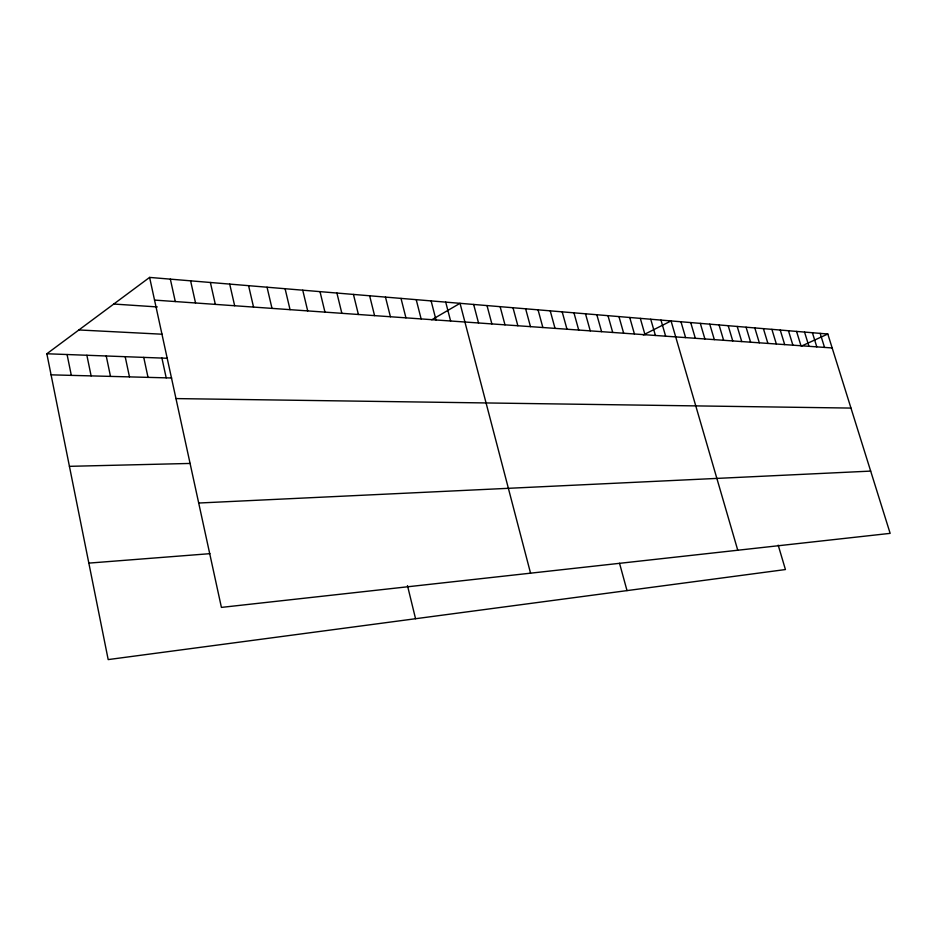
<?xml version="1.0" encoding="UTF-8"?>
<svg xmlns="http://www.w3.org/2000/svg" width="937" height="937" viewBox="0 0 937 937"><rect width="100%" height="100%" fill="white"/><g stroke="black" fill="none" stroke-linecap="round" stroke-linejoin="round"><path stroke-width="1.41" d="M778.19 545.158L785.429 569.544L108.188 659.589L46.85 353.764L149.604 277.411L827.804 334.017L890.15 533.364L221.413 607.399L149.604 277.411M431.746 319.798L460.032 303.319L530.553 573.175M643.297 334.942L671.056 320.934L737.759 550.242M801.463 346.081L827.804 334.017M88.839 563.114L209.911 553.673M198.703 503.028L870.672 471.1M69.432 466.333L190.27 463.44M175.969 398.588L850.96 408.075M51.078 374.847L171.682 377.986M46.85 353.764L167.383 358.274M78.895 329.953L162.171 334.216M113.787 304.033L157.287 306.938M154.546 300.086L832.161 347.955M820.156 333.385L824.537 347.416M812.402 332.729L816.795 346.866M804.543 332.073L808.947 346.315M796.555 331.417L800.983 345.753M788.45 330.738L792.889 345.179M780.228 330.047L784.691 344.605M771.889 329.355L776.351 344.008M763.409 328.641L767.895 343.41M754.812 327.927L759.31 342.813M746.075 327.2L750.596 342.192M737.208 326.463L741.741 341.572M728.201 325.701L732.746 340.927M719.054 324.94L723.622 340.283M709.754 324.167L714.334 339.627M700.314 323.382L704.905 338.96M690.71 322.574L695.324 338.292M680.965 321.766L685.591 337.601M660.972 320.091L665.633 336.196M650.735 319.236L655.408 335.469M640.311 318.369L645.007 334.732M629.723 317.491L634.431 333.982M618.947 316.589L623.667 333.221M607.984 315.675L612.716 332.448M596.834 314.738L601.589 331.663M585.496 313.79L590.251 330.866M573.948 312.829L578.715 330.047M562.188 311.845L566.979 329.227M619.533 563.278L627.017 590.603M550.23 310.85L555.032 328.372M538.049 309.831L542.863 327.517M525.634 308.8L530.471 326.638M513.007 307.746L517.845 325.748M500.135 306.668L504.984 324.846M487.017 305.579L491.878 323.921M473.653 304.455L478.526 322.972M445.719 302.124L450.615 321.004M431.114 300.906L436.021 319.974M416.215 299.664L421.135 318.92M401.013 298.399L405.932 317.842M385.482 297.099L390.413 316.753M369.635 295.776L374.577 315.628M353.448 294.429L358.391 314.481M336.91 293.047L341.853 313.321M407.478 585.613L415.559 618.725M320.009 291.641L324.963 312.126M302.745 290.201L307.699 310.908M285.094 288.725L290.048 309.655M267.045 287.214L271.999 308.378M248.586 285.68L253.54 307.078M229.706 284.098L234.66 305.743M210.38 282.482L215.334 304.384M190.598 280.831L195.54 302.979M170.347 279.144L175.289 301.55M161.914 358.063L166.2 377.845M143.748 357.384L148.023 377.377M125.195 356.692L129.47 376.897M106.232 355.99L110.496 376.393M86.872 355.264L91.123 375.889M67.077 354.526L71.317 375.374"/></g></svg>
